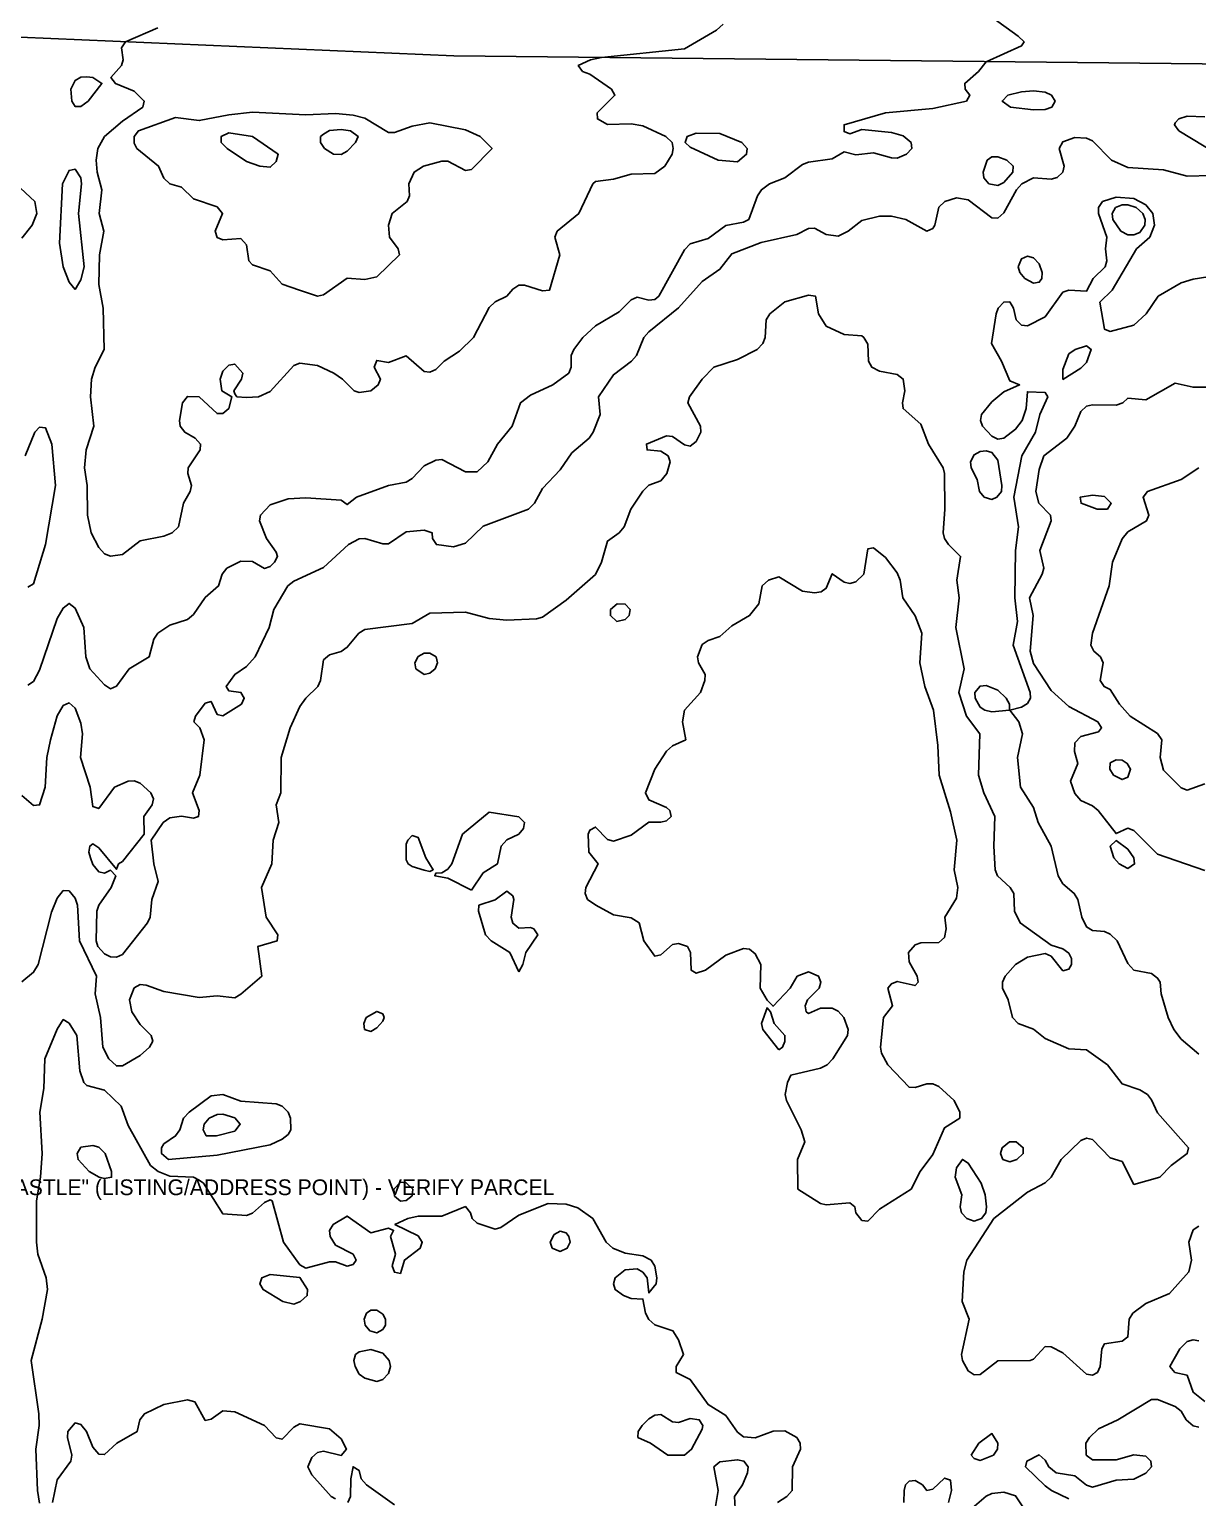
# Model space of a CAD drawing. Extents: x 425119 to 428731, y 1576976 to 1581037.
# Drawn here: x 427113 to 427706, y 1577751 to 1578496 of the extents above; entities that cross this region are included whole.
import ezdxf

# ---------------------------------------------------------------- set-up
doc = ezdxf.new("R2010")
doc.units = 21
doc.header["$MEASUREMENT"] = 0
for name, color, linetype in [('C-ROAD-CNTR', 7, 'Continuous'), ('C-TOPO-MAJR', 3, 'Continuous'), ('C-TOPO-MINR', 8, 'Continuous'), ('G-ANNO-TRGT', 6, 'Continuous')]:
    doc.layers.add(name, color=color, linetype=linetype)

msp = doc.modelspace()

# ---------------------------------------------------------------- linework, layer by layer
at = {"layer": 'C-ROAD-CNTR'}
msp.add_lwpolyline([(427811.28, 1579802.66), (427812.59, 1579667.93), (427801.5, 1579437.75), (427799.03, 1579092.4), (427797.14, 1578830.71), (427796.38, 1578724.06), (427801, 1578638.95), (427798.58, 1578555.33), (427794.26, 1578529.9), (427788.71, 1578514.3), (427777.68, 1578492.18), (427768.02, 1578484.97), (427751.95, 1578480.33), (427724.04, 1578478.32), (427328.66, 1578482.5), (427108.41, 1578491.89)], dxfattribs=at)
at = {"layer": 'C-TOPO-MAJR', "elevation": 75}
for points in [[(427178.5, 1578496.65), (427162, 1578489.5), (427160.07, 1578486.5), (427160.85, 1578480.5), (427160.13, 1578477.5), (427154.69, 1578471.5), (427156.98, 1578468.5), (427166.5, 1578464.57), (427171.57, 1578459.5), (427170.92, 1578456.5), (427160.5, 1578449.28), (427151.5, 1578441.53), (427148.12, 1578435.5), (427147.16, 1578429.5), (427147.73, 1578423.5), (427150.14, 1578414.5), (427148.69, 1578402.5), (427151.04, 1578393.5), (427148.94, 1578381.5), (427148.53, 1578366.5), (427150.68, 1578354.5), (427151.25, 1578333.5), (427146.62, 1578324.5), (427144.9, 1578318.5), (427144.34, 1578309.5), (427145.94, 1578294.5), (427142.1, 1578282.5), (427141.29, 1578273.5), (427142.7, 1578264.5), (427142.76, 1578249.5), (427144.6, 1578240.5), (427148.5, 1578232.97), (427151.5, 1578229.88), (427154.5, 1578228.68), (427160.5, 1578229.52), (427169.5, 1578236.35), (427181.5, 1578238.73), (427185.71, 1578240.5), (427188.9, 1578243.5), (427191.42, 1578255.5), (427194.88, 1578261.5), (427195.49, 1578264.5), (427193.72, 1578270.5), (427193.92, 1578273.5), (427199.98, 1578282.5), (427200.17, 1578285.5), (427197.44, 1578288.5), (427192.14, 1578291.5), (427189.88, 1578294.5), (427189.44, 1578297.5), (427190.91, 1578306.5), (427193.5, 1578309.64), (427199.5, 1578309.39), (427208.5, 1578300.94), (427211.5, 1578301), (427214.48, 1578303.5), (427215.93, 1578309.5), (427210.99, 1578312.5), (427210.13, 1578318.5), (427211.5, 1578322.4), (427214.5, 1578325.49), (427217.5, 1578326.04), (427221.58, 1578321.5), (427220.97, 1578318.5), (427217.1, 1578312.5), (427217.5, 1578311), (427218.6, 1578309.5), (427223.5, 1578309.1), (427229.5, 1578309.45), (427235.5, 1578312.2), (427247.5, 1578325.35), (427250.5, 1578326.61), (427259.5, 1578325.31), (427267.73, 1578321.5), (427272.21, 1578318.5), (427278.03, 1578312.5), (427280.5, 1578311.7), (427286.49, 1578312.5), (427290.24, 1578315.5), (427291.38, 1578318.5), (427288.22, 1578324.5), (427289.5, 1578327.9), (427295.5, 1578326.83), (427304.5, 1578330.26), (427313.5, 1578322.28), (427316.5, 1578322.04), (427319.5, 1578323.41), (427323.67, 1578327.5), (427331.5, 1578332.65), (427338.52, 1578339.5), (427346.5, 1578354.71), (427349.5, 1578357.71), (427355.4, 1578360.5), (427358.5, 1578364.1), (427361.5, 1578366.16), (427364.5, 1578366.17), (427373.5, 1578363.31), (427377.04, 1578363.5), (427382.31, 1578381.5), (427379.84, 1578390.5), (427380.93, 1578393.5), (427391.93, 1578402.5), (427399.01, 1578417.5), (427400.5, 1578418.79), (427409.5, 1578419.87), (427418.5, 1578422.49), (427430.5, 1578422.72), (427435.55, 1578426.5), (427439.3, 1578432.5), (427439.89, 1578435.5), (427439.27, 1578438.5), (427436.1, 1578441.5), (427424.5, 1578446.97), (427418.5, 1578448.05), (427406.5, 1578447.67), (427401.44, 1578450.5), (427401.32, 1578453.5), (427410.25, 1578462.5), (427408.63, 1578465.5), (427397.5, 1578473.16), (427393.9, 1578474.5), (427391.65, 1578477.5), (427397.94, 1578480.5), (427403.5, 1578481.57), (427445.5, 1578486), (427461.87, 1578495.5), (427465.12, 1578498.5)], [(427112.5, 1578212.86), (427115.5, 1578214.66), (427121.5, 1578234.54), (427126.52, 1578264.5), (427124.69, 1578285.5), (427121.5, 1578293.78), (427118.5, 1578293.99), (427116.13, 1578291.5), (427111.27, 1578279.5)], [(427706.5, 1578273.46), (427697.5, 1578267.59), (427680.37, 1578261.5), (427678.17, 1578258.5), (427681.12, 1578249.5), (427679.92, 1578246.5), (427670.5, 1578240.9), (427667.5, 1578237.37), (427662.64, 1578225.5), (427661.02, 1578213.5), (427652.49, 1578189.5), (427651.69, 1578183.5), (427653.21, 1578180.5), (427656.6, 1578177.5), (427657.92, 1578174.5), (427656.31, 1578165.5), (427658.34, 1578162.5), (427661.5, 1578160.92), (427666.27, 1578153.5), (427671.6, 1578147.5), (427685.5, 1578138.64), (427687.73, 1578135.5), (427686.82, 1578126.5), (427688.5, 1578120.11), (427697.5, 1578111.1), (427700.5, 1578109.86), (427709.5, 1578113.06)]]:
    msp.add_lwpolyline(points, dxfattribs=at)
for points in [[(427134.92, 1578459.5), (427136.5, 1578456.77), (427139.5, 1578456.69), (427143.18, 1578459.5), (427150.12, 1578468.5), (427145.5, 1578471.47), (427142.5, 1578471.87), (427139.5, 1578471.65), (427136.5, 1578470.03), (427134.38, 1578465.5), (427134.92, 1578459.5)], [(427462.7, 1578429.5), (427472.5, 1578428.7), (427477.04, 1578432.5), (427477.33, 1578435.5), (427474.65, 1578438.5), (427463.5, 1578443.07), (427451.5, 1578443.16), (427446.86, 1578441.5), (427445.91, 1578438.5), (427448.5, 1578436.17), (427462.7, 1578429.5)], [(427654.78, 1578252.5), (427660.1, 1578252.5), (427662.03, 1578255.5), (427658.5, 1578258.91), (427652.5, 1578259.52), (427646.23, 1578258.5), (427646.74, 1578255.5), (427654.78, 1578252.5)], [(427663.1, 1578117.5), (427667.5, 1578115.23), (427670.5, 1578116.52), (427671.78, 1578120.5), (427670.15, 1578123.5), (427667.5, 1578125.04), (427664.5, 1578125.27), (427661.5, 1578123.68), (427661.21, 1578120.5), (427663.1, 1578117.5)]]:
    msp.add_lwpolyline(points, close=True, dxfattribs=at)
at = {"layer": 'C-TOPO-MINR'}
for points, elevation in [([(427112.5, 1578163.13), (427115.5, 1578165.04), (427118.5, 1578170.84), (427127.5, 1578197.06), (427130.5, 1578202.24), (427133.5, 1578204.68), (427136.5, 1578202.18), (427141, 1578192.5), (427141.95, 1578177.5), (427143.92, 1578171.5), (427151.5, 1578163.39), (427154.5, 1578161.37), (427157.5, 1578162.63), (427163.96, 1578171.5), (427174.07, 1578177.5), (427176.38, 1578186.5), (427178.42, 1578189.5), (427184.5, 1578193.54), (427193.5, 1578196.47), (427196.5, 1578198.97), (427202.5, 1578207.62), (427209.24, 1578213.5), (427211.02, 1578219.5), (427213.53, 1578222.5), (427220.5, 1578226.1), (427226.5, 1578225.88), (427232.5, 1578222.4), (427235.5, 1578223.4), (427237.61, 1578225.5), (427239.17, 1578228.5), (427238.5, 1578230.58), (427233.63, 1578237.5), (427230.04, 1578246.5), (427230.47, 1578249.5), (427235.5, 1578254.6), (427244.5, 1578257.63), (427253.5, 1578258.27), (427271.5, 1578257.05), (427274.5, 1578254.83), (427279.23, 1578258.5), (427295.5, 1578264.39), (427304.5, 1578266.21), (427307.5, 1578268.08), (427313.5, 1578274.38), (427319.5, 1578277.38), (427322.5, 1578277.6), (427334.5, 1578271.47), (427340.5, 1578271.41), (427345.86, 1578276.5), (427350.8, 1578285.5), (427358.26, 1578294.5), (427362.34, 1578306.5), (427367.5, 1578310.26), (427378.81, 1578315.5), (427386.97, 1578321.5), (427388.09, 1578324.5), (427388.16, 1578330.5), (427389.43, 1578333.5), (427393.96, 1578339.5), (427400.5, 1578345.43), (427412.5, 1578352.53), (427418.5, 1578358.64), (427421.5, 1578360.08), (427427.5, 1578358.58), (427430.5, 1578358.79), (427432.5, 1578360.5), (427445.5, 1578383.97), (427448.5, 1578387.17), (427457.5, 1578389.83), (427466.5, 1578396.35), (427475.5, 1578398.11), (427478.18, 1578399.5), (427482.57, 1578411.5), (427484.57, 1578414.5), (427488.7, 1578417.5), (427496.5, 1578420.55), (427505.5, 1578427.4), (427508.5, 1578428.59), (427520.5, 1578430.18), (427526.5, 1578433.72), (427532.5, 1578432.24), (427541.5, 1578433.18), (427550.5, 1578430.71), (427553.5, 1578430.6), (427558.25, 1578432.5), (427560.89, 1578435.5), (427560.51, 1578438.5), (427556.5, 1578441.93), (427550.5, 1578443.57), (427535.5, 1578445.13), (427529.5, 1578442.85), (427526.5, 1578444.05), (427526.5, 1578447.5), (427547.5, 1578453.53), (427571.5, 1578455.76), (427588.56, 1578459.5), (427590.29, 1578462.5), (427587.87, 1578465.5), (427587.69, 1578468.5), (427594.62, 1578474.5), (427598.5, 1578479.47), (427616.5, 1578487.55), (427617.82, 1578489.5), (427614.82, 1578492.5), (427601.5, 1578502.13)], 74), ([(427715.5, 1578432.77), (427696.29, 1578444.5), (427694.03, 1578447.5), (427694.5, 1578448.43), (427696.26, 1578450.5), (427700.5, 1578451.83), (427709.5, 1578451.49)], 73), ([(427109.5, 1578107.19), (427115.5, 1578102.08), (427118.5, 1578102.4), (427121.25, 1578111.5), (427122.19, 1578126.5), (427123.96, 1578135.5), (427127.5, 1578147.57), (427130.5, 1578152.8), (427133.5, 1578154.14), (427136.5, 1578151.43), (427139.5, 1578143.85), (427140.32, 1578138.5), (427139.26, 1578126.5), (427144.21, 1578111.5), (427145.5, 1578101.54), (427148.5, 1578100.54), (427156.54, 1578111.5), (427163.5, 1578114.5), (427166.5, 1578114.59), (427169.5, 1578113.39), (427174.94, 1578108.5), (427176.34, 1578105.5), (427175.61, 1578102.5), (427171.34, 1578096.5), (427171.49, 1578087.5), (427160.5, 1578073.72), (427158.57, 1578072.5), (427157.5, 1578069.73), (427148.5, 1578080.66), (427145.5, 1578082.64), (427144.07, 1578081.5), (427143.53, 1578078.5), (427144.31, 1578075.5), (427145.5, 1578072.23), (427148.5, 1578068.47), (427151.5, 1578067.85), (427154.5, 1578069.25), (427157.13, 1578066.5), (427154.84, 1578060.5), (427148.58, 1578051.5), (427147.6, 1578048.5), (427147.15, 1578033.5), (427148.11, 1578030.5), (427151.5, 1578026.89), (427154.5, 1578025.37), (427157.5, 1578025.13), (427160.5, 1578026.52), (427173.25, 1578042.5), (427174.53, 1578045.5), (427175.5, 1578054.5), (427178.66, 1578063.5), (427176.48, 1578072.5), (427175.14, 1578084.5), (427181.26, 1578093.5), (427184.5, 1578095.86), (427190.5, 1578096.65), (427196.5, 1578095.66), (427199.05, 1578096.5), (427199.5, 1578099.5), (427196.12, 1578108.5), (427199.7, 1578117.5), (427201.93, 1578135.5), (427199.77, 1578141.5), (427196.77, 1578144.5), (427197.52, 1578147.5), (427202.5, 1578154.11), (427205.5, 1578154.91), (427208.5, 1578148.37), (427211.5, 1578147.62), (427220.89, 1578153.5), (427222.31, 1578156.5), (427220.63, 1578159.5), (427214.5, 1578160.29), (427213.11, 1578162.5), (427217.5, 1578168.66), (427223.5, 1578172.72), (427227.79, 1578177.5), (427234.92, 1578192.5), (427237.31, 1578201.5), (427244.42, 1578213.5), (427247.5, 1578215.95), (427262.5, 1578222.94), (427275.11, 1578234.5), (427280.5, 1578237.46), (427283.5, 1578237.63), (427292.5, 1578234.92), (427295.5, 1578234.86), (427304.5, 1578240.98), (427313.5, 1578241.85), (427317.52, 1578240.5), (427317.85, 1578237.5), (427319.72, 1578234.5), (427328.5, 1578233.37), (427334.5, 1578235.25), (427343.5, 1578243.86), (427366.48, 1578252.5), (427369.45, 1578255.5), (427373.5, 1578263), (427382.5, 1578272.46), (427388.5, 1578281.02), (427397.31, 1578288.5), (427399.31, 1578291.5), (427402.81, 1578300.5), (427401.96, 1578309.5), (427409.5, 1578320.63), (427418.68, 1578327.5), (427421.15, 1578330.5), (427424.98, 1578339.5), (427427.55, 1578342.5), (427442.5, 1578354.6), (427454.5, 1578367.9), (427463.5, 1578374.18), (427469.5, 1578382.02), (427484.5, 1578387.75), (427502.5, 1578391.86), (427508.5, 1578394.91), (427511.5, 1578395.04), (427517.5, 1578391.83), (427523.5, 1578390.96), (427528.54, 1578393.5), (427535.5, 1578398.94), (427544.5, 1578401.17), (427550.5, 1578401.17), (427557.79, 1578399.5), (427568.5, 1578393.55), (427571.5, 1578394.86), (427572.5, 1578396.5), (427574.5, 1578405.64), (427577.67, 1578408.5), (427583.5, 1578410.44), (427589.5, 1578409.39), (427601.5, 1578400.27), (427604.5, 1578400.18), (427607.5, 1578402.9), (427613.92, 1578414.5), (427616.64, 1578417.5), (427622.5, 1578420.5), (427631.5, 1578419.85), (427634.5, 1578420.81), (427637.46, 1578423.5), (427638.1, 1578426.5), (427635.59, 1578435.5), (427637.5, 1578438.91), (427643.5, 1578441.06), (427649.5, 1578440.65), (427652.5, 1578439.36), (427662.2, 1578429.5), (427670.5, 1578425.76), (427688.5, 1578424.67), (427700.5, 1578421.43), (427712.5, 1578421.76)], 73), ([(427106.51, 1578417.5), (427116.06, 1578408.5), (427117.12, 1578402.5), (427114.72, 1578396.5), (427109.5, 1578390.02)], 74), ([(427718.5, 1578371.55), (427703.5, 1578369.11), (427697.5, 1578367.23), (427685.75, 1578360.5), (427679.71, 1578351.5), (427673.5, 1578345.82), (427661.5, 1578342.69), (427658.5, 1578343.83), (427656.25, 1578357.5), (427662.43, 1578363.5), (427674.88, 1578384.5), (427681.61, 1578390.5), (427683.94, 1578396.5), (427683.09, 1578402.5), (427679.5, 1578406.89), (427673.5, 1578410.06), (427664.5, 1578410.78), (427657.64, 1578408.5), (427655.46, 1578405.5), (427655.51, 1578402.5), (427659.74, 1578390.5), (427659.16, 1578384.5), (427659.81, 1578378.5), (427658.98, 1578375.5), (427652.81, 1578369.5), (427649.5, 1578363.12), (427640.5, 1578363.61), (427637.5, 1578362.52), (427628.5, 1578350.11), (427619.5, 1578345.5), (427616.5, 1578345.9), (427613.83, 1578348.5), (427612.46, 1578354.5), (427610.5, 1578357.69), (427607.45, 1578357.5), (427604.73, 1578354.5), (427603.62, 1578351.5), (427601.25, 1578336.5), (427606.38, 1578327.5), (427610.5, 1578317.52), (427615.49, 1578315.5), (427607.5, 1578312.04), (427601.5, 1578306.96), (427596.22, 1578300.5), (427595.63, 1578297.5), (427596.67, 1578294.5), (427601.5, 1578289.52), (427604.5, 1578288), (427607.5, 1578288.47), (427613.5, 1578293.03), (427616.86, 1578297.5), (427618.84, 1578303.5), (427619.5, 1578312.05), (427628.5, 1578311.6), (427629.83, 1578309.5), (427625.82, 1578300.5), (427623.57, 1578291.5), (427616.65, 1578279.5), (427612.62, 1578258.5), (427614.94, 1578243.5), (427613.41, 1578231.5), (427613.15, 1578207.5), (427614.4, 1578195.5), (427612.18, 1578183.5), (427620.82, 1578159.5), (427621.04, 1578156.5), (427619.5, 1578153.89), (427616.5, 1578152.06), (427610.65, 1578150.5), (427615.1, 1578144.5), (427617, 1578138.5), (427614.42, 1578126.5), (427615.91, 1578111.5), (427622.5, 1578101.05), (427624.97, 1578093.5), (427631.48, 1578081.5), (427635.09, 1578066.5), (427637.5, 1578062.44), (427643.2, 1578057.5), (427644.99, 1578054.5), (427647.07, 1578045.5), (427649.5, 1578040.51), (427652.5, 1578038.65), (427658.5, 1578038.27), (427661.5, 1578036.9), (427665.04, 1578033.5), (427670.5, 1578021.91), (427673.5, 1578018.57), (427682.5, 1578016.85), (427685.5, 1578014.56), (427686.8, 1578012.5), (427687.31, 1578006.5), (427690.9, 1577994.5), (427693.67, 1577988.5), (427697.5, 1577983.49), (427706.5, 1577975.97)], 73), ([(427109.5, 1578012.71), (427115.5, 1578017.48), (427117.78, 1578021.5), (427124.5, 1578048.04), (427127.5, 1578055.02), (427130.5, 1578059.03), (427133.5, 1578058.74), (427136.5, 1578055.07), (427137.73, 1578051.5), (427138.82, 1578033.5), (427147.42, 1578015.5), (427146.73, 1578006.5), (427149.37, 1577994.5), (427150.59, 1577979.5), (427153.61, 1577973.5), (427157.5, 1577969.95), (427160.5, 1577970.01), (427169.5, 1577975.24), (427174.2, 1577979.5), (427175.94, 1577982.5), (427175.05, 1577985.5), (427169.5, 1577991.05), (427165.26, 1577997.5), (427164.14, 1578003.5), (427166.5, 1578009.58), (427169.5, 1578011.26), (427172.5, 1578011.02), (427181.5, 1578007.82), (427199.5, 1578004.71), (427208.5, 1578005.61), (427217.5, 1578004.5), (427220.5, 1578006.36), (427231.15, 1578015.5), (427229.12, 1578030.5), (427239.01, 1578033.5), (427239.41, 1578036.5), (427233.47, 1578045.5), (427231.11, 1578060.5), (427236.36, 1578072.5), (427237, 1578084.5), (427239.79, 1578093.5), (427238.42, 1578102.5), (427240.87, 1578108.5), (427241.04, 1578126.5), (427245.57, 1578141.5), (427250.5, 1578152.33), (427253.5, 1578156.65), (427259.68, 1578162.5), (427260.95, 1578165.5), (427262.5, 1578175.97), (427265.5, 1578178.53), (427271.5, 1578180.3), (427274.5, 1578182.43), (427280.33, 1578189.5), (427283.5, 1578191.37), (427307.5, 1578194.49), (427316.5, 1578199.76), (427334.5, 1578200.19), (427346.5, 1578197.05), (427355.5, 1578196.09), (427370.5, 1578196.88), (427373.5, 1578197.68), (427385.5, 1578206.25), (427400.5, 1578219.39), (427403.4, 1578225.5), (427406.5, 1578236.24), (427412.5, 1578240.54), (427414.92, 1578243.5), (427418.43, 1578252.5), (427424.5, 1578261.67), (427427.5, 1578264.7), (427433.5, 1578266.78), (427436.68, 1578270.5), (427438.24, 1578276.5), (427437.21, 1578279.5), (427433.5, 1578281.93), (427426.58, 1578282.5), (427426.3, 1578285.5), (427436.5, 1578289.65), (427439.5, 1578289.29), (427445.5, 1578285.03), (427448.5, 1578284.47), (427451.5, 1578286.87), (427453.89, 1578291.5), (427453.77, 1578294.5), (427447.27, 1578306.5), (427448.1, 1578309.5), (427454.59, 1578318.5), (427460.5, 1578324.55), (427472.5, 1578328.39), (427482.48, 1578333.5), (427485.32, 1578336.5), (427486.43, 1578339.5), (427487.02, 1578348.5), (427488.83, 1578351.5), (427496.5, 1578357.61), (427508.5, 1578360.98), (427512.04, 1578360.5), (427513.48, 1578351.5), (427517.5, 1578345.35), (427526.5, 1578341.12), (427535.5, 1578340.42), (427536.6, 1578339.5), (427538.5, 1578336.2), (427538.95, 1578327.5), (427540.53, 1578324.5), (427544.5, 1578322.46), (427553.5, 1578320.83), (427556.49, 1578318.5), (427557.37, 1578312.5), (427556.13, 1578306.5), (427556.44, 1578303.5), (427565.5, 1578295.56), (427569.24, 1578285.5), (427576.74, 1578273.5), (427577.51, 1578270.5), (427577.56, 1578252.5), (427576.71, 1578240.5), (427577.36, 1578237.5), (427579.48, 1578234.5), (427585.62, 1578228.5), (427583.64, 1578216.5), (427584.81, 1578207.5), (427583.12, 1578192.5), (427587.44, 1578171.5), (427584.7, 1578159.5), (427588.67, 1578147.5), (427595.34, 1578138.5), (427594.76, 1578117.5), (427597.4, 1578108.5), (427602.93, 1578096.5), (427602.39, 1578081.5), (427603.16, 1578069.5), (427604.27, 1578066.5), (427610.72, 1578060.5), (427612.58, 1578057.5), (427612.99, 1578048.5), (427615.8, 1578042.5), (427631.5, 1578031.33), (427637.5, 1578029.32), (427640.5, 1578027.15), (427641.83, 1578024.5), (427641.93, 1578021.5), (427640.5, 1578019.01), (427637.5, 1578018.24), (427631.5, 1578025.73), (427628.5, 1578026.95), (427619.5, 1578025.22), (427613.37, 1578021.5), (427608.29, 1578015.5), (427606.93, 1578012.5), (427606.92, 1578009.5), (427609.8, 1578003.5), (427611.87, 1577994.5), (427614.8, 1577991.5), (427622.5, 1577988.64), (427628.5, 1577983.89), (427640.5, 1577978.68), (427649.5, 1577978.1), (427660.18, 1577970.5), (427667.5, 1577960.87), (427676.5, 1577957.88), (427680.32, 1577955.5), (427682.5, 1577952.81), (427685.5, 1577946.17), (427701.14, 1577928.5), (427700.53, 1577925.5), (427692.37, 1577919.5), (427686.7, 1577913.5), (427673.5, 1577909.88), (427667.5, 1577921.52), (427661.5, 1577923.42), (427652.5, 1577932.62), (427649.5, 1577933.4), (427646.5, 1577932.22), (427636.62, 1577922.5), (427631.5, 1577913.53), (427628.5, 1577910.59), (427619.5, 1577905.96), (427602.43, 1577892.5), (427588.8, 1577871.5), (427587.19, 1577865.5), (427586.4, 1577850.5), (427589.98, 1577841.5), (427586.02, 1577823.5), (427586.52, 1577820.5), (427589.5, 1577815.28), (427592.5, 1577813.21), (427595.5, 1577813.37), (427604.5, 1577820.36), (427620.83, 1577820.5), (427622.5, 1577821.21), (427628.5, 1577827.55), (427631.5, 1577827.43), (427637.5, 1577824.34), (427649.5, 1577813.56), (427652.5, 1577813), (427654.99, 1577814.5), (427656.46, 1577817.5), (427657.27, 1577826.5), (427658.5, 1577828.93), (427667.5, 1577830.39), (427670.44, 1577832.5), (427671.01, 1577841.5), (427672.92, 1577844.5), (427679.5, 1577849.51), (427691.5, 1577854.46), (427701.39, 1577865.5), (427702.65, 1577871.5), (427701.42, 1577880.5), (427703.5, 1577886.82), (427706.5, 1577888.62)], 72), ([(427712.5, 1578314.33), (427703.5, 1578314.28), (427694.5, 1578316.38), (427679.5, 1578307.97), (427670.5, 1578308.85), (427667.85, 1578306.5), (427664.5, 1578305.19), (427652.5, 1578305.48), (427649.5, 1578304.8), (427646.5, 1578301.99), (427643.51, 1578294.5), (427639.45, 1578288.5), (427627.84, 1578279.5), (427625.5, 1578272.61), (427623.75, 1578261.5), (427625.35, 1578255.5), (427631.15, 1578249.5), (427631.61, 1578246.5), (427625.83, 1578231.5), (427627.79, 1578222.5), (427626.95, 1578219.5), (427620.48, 1578207.5), (427622.48, 1578198.5), (427620.94, 1578180.5), (427622.5, 1578174.13), (427631.5, 1578160.52), (427640.5, 1578152.42), (427655.17, 1578144.5), (427657.08, 1578141.5), (427655.5, 1578139.43), (427646.5, 1578137.11), (427643.5, 1578133.9), (427643.44, 1578129.5), (427644.99, 1578123.5), (427641.39, 1578114.5), (427643.5, 1578108.12), (427646.5, 1578104.72), (427652.5, 1578101.99), (427655.35, 1578099.5), (427664.5, 1578087.83), (427670.5, 1578090.64), (427673.5, 1578089.41), (427685.5, 1578077.46), (427709.5, 1578069.16)], 74), ([(427118.5, 1577748.14), (427117.43, 1577754.5), (427116.61, 1577775.5), (427118.21, 1577787.5), (427118.1, 1577793.5), (427114.26, 1577820.5), (427119.76, 1577841.5), (427122.45, 1577856.5), (427121.86, 1577862.5), (427117.6, 1577874.5), (427116.94, 1577880.5), (427116.99, 1577901.5), (427119.02, 1577913.5), (427119.81, 1577925.5), (427118.58, 1577946.5), (427120.58, 1577958.5), (427121.19, 1577973.5), (427127.5, 1577988.62), (427130.5, 1577993.52), (427133.5, 1577991.68), (427137.33, 1577985.5), (427138.88, 1577967.5), (427140.87, 1577961.5), (427142.5, 1577960.07), (427151.5, 1577957.6), (427159.8, 1577949.5), (427163.5, 1577939.8), (427174.71, 1577919.5), (427178.65, 1577916.5), (427184.5, 1577913.97), (427196.5, 1577913.61), (427199.5, 1577911.98), (427201.63, 1577910.5), (427211.5, 1577894.9), (427223.5, 1577894.11), (427226.5, 1577895.27), (427232.5, 1577900.7), (427235.5, 1577902.04), (427236.4, 1577901.5), (427242.15, 1577880.5), (427250.5, 1577868.98), (427253.5, 1577867.42), (427265.5, 1577870.59), (427268.5, 1577870.62), (427274.5, 1577868.38), (427277.5, 1577869.17), (427278.98, 1577871.5), (427277.5, 1577874.49), (427268.5, 1577879.08), (427265.91, 1577883.5), (427265.49, 1577886.5), (427267.41, 1577889.5), (427274.5, 1577893.77), (427286.5, 1577885.36), (427295.5, 1577887.73), (427298.02, 1577886.5), (427296.48, 1577883.5), (427299.01, 1577874.5), (427297.31, 1577868.5), (427298.5, 1577865.34), (427301.5, 1577864.74), (427303.58, 1577871.5), (427311.6, 1577877.5), (427312.56, 1577880.5), (427310.5, 1577883.85), (427298.7, 1577889.5), (427305.29, 1577892.5), (427310.5, 1577893.7), (427322.5, 1577893.78), (427334.5, 1577898.65), (427337.04, 1577895.5), (427337.97, 1577892.5), (427340.5, 1577890.15), (427349.5, 1577887.14), (427352.5, 1577888.05), (427361.5, 1577894.3), (427376.5, 1577900.13), (427385.5, 1577899.8), (427391.5, 1577897.93), (427399.05, 1577892.5), (427405.83, 1577880.5), (427409.29, 1577877.5), (427415.5, 1577875.02), (427424.5, 1577873.71), (427428.63, 1577871.5), (427430.5, 1577868.35), (427431.61, 1577862.5), (427431.29, 1577859.5), (427427.5, 1577854.82), (427426.57, 1577862.5), (427424.5, 1577865.33), (427421.5, 1577867), (427415.5, 1577866.46), (427410.48, 1577862.5), (427409.62, 1577859.5), (427410.39, 1577856.5), (427414.6, 1577853.5), (427418.5, 1577851.96), (427424.5, 1577851.65), (427425.79, 1577844.5), (427427.5, 1577841.34), (427430.5, 1577838.55), (427439.67, 1577835.5), (427442.5, 1577831.04), (427445.1, 1577823.5), (427441.28, 1577817.5), (427441.34, 1577814.5), (427448.5, 1577810.92), (427457.5, 1577798.15), (427466.5, 1577792.67), (427472.5, 1577784.18), (427475.5, 1577781.74), (427481.5, 1577781.29), (427490.5, 1577784.69), (427496.5, 1577784.77), (427502.5, 1577781.39), (427504.31, 1577778.5), (427504.48, 1577775.5), (427500.43, 1577766.5), (427500.24, 1577754.5), (427497.56, 1577751.5), (427492.76, 1577748.5)], 71), ([(427709.5, 1577799.65), (427703.5, 1577804.4), (427700.5, 1577813), (427694.27, 1577814.5), (427691.79, 1577817.5), (427696.8, 1577826.5), (427700.5, 1577830.24), (427703.5, 1577830.96), (427706.5, 1577830.46)], 71), ([(427268.5, 1577750.29), (427266.39, 1577751.5), (427256.5, 1577762.48), (427254.47, 1577766.5), (427256.5, 1577771.32), (427259.5, 1577773.83), (427262.5, 1577774.49), (427271.5, 1577772.33), (427274.13, 1577775.5), (427271.5, 1577780.74), (427265.5, 1577785.86), (427250.5, 1577788.4), (427247.5, 1577786.77), (427241.5, 1577780.56), (427238.5, 1577781.35), (427232.65, 1577787.5), (427217.5, 1577794.5), (427211.5, 1577795.04), (427205.5, 1577790.75), (427202.5, 1577790.12), (427197.23, 1577799.5), (427193.5, 1577800.49), (427181.5, 1577798.27), (427171.63, 1577793.5), (427169.28, 1577790.5), (427167.96, 1577784.5), (427157.68, 1577778.5), (427151.5, 1577772.76), (427148.5, 1577773.05), (427145.5, 1577776.6), (427142.27, 1577784.5), (427139.5, 1577788.06), (427136.5, 1577788.85), (427132.89, 1577784.5), (427132.6, 1577781.5), (427134.89, 1577772.5), (427134.27, 1577769.5), (427127.5, 1577760.02), (427125.02, 1577748.5)], 71), ([(427640.5, 1577750.28), (427631.72, 1577754.5), (427628.5, 1577757), (427618.52, 1577766.5), (427619.2, 1577769.5), (427625.5, 1577772.65), (427628.5, 1577770.01), (427630.37, 1577766.5), (427634.02, 1577763.5), (427643.5, 1577762.01), (427649.5, 1577757.2), (427652.5, 1577756.27), (427664.5, 1577759.81), (427673.5, 1577760.3), (427679.5, 1577763.34), (427682.36, 1577766.5), (427682.15, 1577769.5), (427679.5, 1577771.91), (427673.5, 1577772.7), (427664.5, 1577770.07), (427652.5, 1577770.11), (427649.32, 1577772.5), (427649.19, 1577778.5), (427650.96, 1577781.5), (427655.5, 1577785.85), (427665.38, 1577790.5), (427682.5, 1577800.7), (427685.5, 1577800.82), (427694.5, 1577797.12), (427697.5, 1577794.77), (427699.97, 1577790.5), (427703.5, 1577787.35), (427706.5, 1577786.76)], 71), ([(427471.35, 1577745.5), (427470.92, 1577751.5), (427474.95, 1577757.5), (427477.51, 1577763.5), (427477.95, 1577766.5), (427475.67, 1577769.5), (427472.5, 1577770.13), (427463.5, 1577769.08), (427460.46, 1577766.5), (427462.71, 1577754.5), (427461.15, 1577745.5)], 71), ([(427298.5, 1577747.26), (427284.28, 1577757.5), (427281.59, 1577760.5), (427280.5, 1577764.72), (427277.5, 1577766.63), (427276.33, 1577760.5), (427276.22, 1577751.5), (427274.8, 1577748.5)], 71), ([(427579.5, 1577748.5), (427580.95, 1577754.5), (427580.5, 1577759.79), (427577.5, 1577760.84), (427571.5, 1577755.18), (427568.5, 1577754.61), (427566.25, 1577757.5), (427562.5, 1577759.72), (427559.5, 1577759.27), (427557.74, 1577757.5), (427556.99, 1577754.5), (427556.88, 1577748.5)], 72), ([(427622.5, 1577738.22), (427613.5, 1577751.9), (427607.5, 1577753.76), (427601.5, 1577752.98), (427598.5, 1577751.61), (427587.88, 1577742.5)], 72)]:
    msp.add_lwpolyline(points, dxfattribs=dict(at, elevation=elevation))
for points, elevation in [([(427610.94, 1578456.5), (427622.5, 1578455.01), (427628.5, 1578455.29), (427631.82, 1578456.5), (427633.51, 1578459.5), (427631.65, 1578462.5), (427628.5, 1578464.08), (427622.5, 1578464.79), (427616.5, 1578464.16), (427609.5, 1578462.5), (427606.64, 1578459.5), (427610.94, 1578456.5)], 74), ([(427250.29, 1578363.5), (427259.5, 1578360.61), (427262.5, 1578361.24), (427274.5, 1578369.72), (427283.5, 1578369), (427289.5, 1578370.38), (427301.03, 1578381.5), (427300.38, 1578384.5), (427295.92, 1578390.5), (427295.41, 1578396.5), (427297.3, 1578402.5), (427304.87, 1578408.5), (427306.15, 1578411.5), (427305.75, 1578417.5), (427308.49, 1578423.5), (427313.14, 1578426.5), (427322.5, 1578429.04), (427325.5, 1578429.09), (427334.5, 1578424.27), (427337.5, 1578424.73), (427348.03, 1578435.5), (427341.91, 1578441.5), (427334.5, 1578444.88), (427316.5, 1578448.43), (427307.5, 1578446.86), (427298.5, 1578443.52), (427295.5, 1578443.55), (427283.5, 1578450.79), (427277.5, 1578452.38), (427268.5, 1578453.24), (427253.5, 1578452.62), (427226.5, 1578453.85), (427214.5, 1578452.57), (427199.5, 1578449.59), (427187.5, 1578451.16), (427168.59, 1578444.5), (427166.54, 1578441.5), (427166.5, 1578438.08), (427167.88, 1578435.5), (427178.82, 1578426.5), (427181.5, 1578420.43), (427184.5, 1578417.52), (427190.5, 1578415.82), (427196.5, 1578409.86), (427208.5, 1578405.85), (427211.3, 1578402.5), (427207.53, 1578393.5), (427208.5, 1578390.23), (427211.5, 1578389.19), (427220.5, 1578389.71), (427223.5, 1578386.55), (427224.57, 1578378.5), (427226.5, 1578376.48), (427235.5, 1578373.34), (427241.5, 1578366.56), (427250.29, 1578363.5)], 76), ([(427230.13, 1578426.5), (427235.5, 1578425.98), (427238.5, 1578428.82), (427239.52, 1578432.5), (427226.5, 1578441.57), (427214.5, 1578443.44), (427210.58, 1578441.5), (427210.66, 1578438.5), (427213.62, 1578435.5), (427223.5, 1578428.82), (427230.13, 1578426.5)], 77), ([(427267.63, 1578432.5), (427271.5, 1578432.43), (427274.5, 1578434.04), (427278.79, 1578438.5), (427280.1, 1578441.5), (427276.25, 1578444.5), (427271.5, 1578445.07), (427265.5, 1578444.57), (427262.5, 1578442.77), (427261, 1578441.5), (427260.95, 1578438.5), (427262.96, 1578435.5), (427267.63, 1578432.5)], 77), ([(427599.85, 1578417.5), (427604.5, 1578416.64), (427607.5, 1578418.25), (427612.02, 1578423.5), (427612.34, 1578426.5), (427609.11, 1578429.5), (427604.5, 1578431.16), (427601.5, 1578431.18), (427599.01, 1578429.5), (427597.03, 1578423.5), (427597.42, 1578420.5), (427599.85, 1578417.5)], 74), ([(427136.5, 1578363.87), (427133.5, 1578367.62), (427130.5, 1578375.5), (427128.62, 1578387.5), (427130.07, 1578417.5), (427133.5, 1578424.33), (427136.5, 1578425.03), (427139.34, 1578420.5), (427139.74, 1578417.5), (427138.26, 1578402.5), (427141.04, 1578375.5), (427139.5, 1578368.83), (427136.5, 1578363.87)], 74), ([(427666.94, 1578393.5), (427670.5, 1578391.57), (427673.5, 1578391.59), (427676.5, 1578392.88), (427679.05, 1578396.5), (427679.25, 1578399.5), (427678.04, 1578402.5), (427674.56, 1578405.5), (427670.5, 1578406.9), (427667.5, 1578406.87), (427664.18, 1578405.5), (427662.41, 1578402.5), (427662.73, 1578399.5), (427666.94, 1578393.5)], 74), ([(427618.24, 1578369.5), (427622.5, 1578367.12), (427625.5, 1578367.59), (427626.72, 1578369.5), (427627.05, 1578372.5), (427625.5, 1578376.88), (427622.5, 1578379.91), (427619.5, 1578380.78), (427616.5, 1578379.55), (427614.87, 1578375.5), (427615.68, 1578372.5), (427618.24, 1578369.5)], 73), ([(427637.5, 1578318.31), (427637.5, 1578323.37), (427640.5, 1578331.23), (427643.74, 1578333.5), (427649.5, 1578335.33), (427651.88, 1578333.5), (427649.5, 1578326.96), (427646.5, 1578323.99), (427637.5, 1578318.31)], 73), ([(427597.61, 1578258.5), (427601.5, 1578257.44), (427604.04, 1578258.5), (427606.34, 1578261.5), (427606.59, 1578264.5), (427604.5, 1578277.25), (427601.5, 1578281.29), (427598.5, 1578282.1), (427595.5, 1578281.8), (427592.5, 1578280.09), (427590.65, 1578276.5), (427590.92, 1578273.5), (427594, 1578267.5), (427595.24, 1578261.5), (427597.61, 1578258.5)], 73), ([(427535.5, 1577891.63), (427532.5, 1577895.38), (427531.96, 1577898.5), (427529.5, 1577900.49), (427517.5, 1577899.47), (427514.5, 1577900.15), (427503.09, 1577907.5), (427502.82, 1577922.5), (427506.59, 1577931.5), (427504.67, 1577937.5), (427497.27, 1577952.5), (427496.69, 1577955.5), (427497.88, 1577961.5), (427499.5, 1577965.25), (427514.5, 1577968.77), (427518, 1577970.5), (427520.83, 1577973.5), (427528.17, 1577985.5), (427528.56, 1577988.5), (427526.39, 1577994.5), (427523.5, 1577997.7), (427520.5, 1577999.32), (427514.5, 1577999.33), (427508.5, 1577996.63), (427507.31, 1577997.5), (427506.79, 1578000.5), (427508.01, 1578003.5), (427513.85, 1578009.5), (427514.75, 1578012.5), (427513.54, 1578015.5), (427508.5, 1578017.67), (427502.74, 1578015.5), (427499.18, 1578009.5), (427490.5, 1578000.26), (427487.5, 1578003.35), (427483.97, 1578009.5), (427484.29, 1578021.5), (427481.5, 1578026.94), (427478.5, 1578029.16), (427475.5, 1578029.49), (427466.5, 1578026.16), (427456.29, 1578018.5), (427451.5, 1578017.03), (427448.99, 1578018.5), (427448.59, 1578027.5), (427447.06, 1578030.5), (427442.5, 1578032.04), (427439.5, 1578031.56), (427433.5, 1578026.39), (427430.5, 1578025.69), (427425.01, 1578033.5), (427422.57, 1578042.5), (427418.5, 1578045.2), (427409.5, 1578046.68), (427400.61, 1578051.5), (427396.39, 1578054.5), (427395.14, 1578057.5), (427395.49, 1578060.5), (427401.78, 1578072.5), (427397.1, 1578078.5), (427396.75, 1578087.5), (427397.5, 1578089.65), (427400.5, 1578091.16), (427406.5, 1578084.9), (427409.5, 1578083.96), (427418.5, 1578087.12), (427427.5, 1578093.67), (427433.5, 1578093.61), (427436.5, 1578094.4), (427438.76, 1578096.5), (427438.13, 1578099.5), (427436.5, 1578101.12), (427427.5, 1578104.93), (427425.78, 1578108.5), (427430.54, 1578120.5), (427436.5, 1578129.62), (427439.5, 1578132.45), (427446.23, 1578135.5), (427444.63, 1578144.5), (427445.6, 1578150.5), (427453.68, 1578159.5), (427455.94, 1578165.5), (427456.13, 1578168.5), (427452.74, 1578174.5), (427452.25, 1578177.5), (427454.5, 1578183.77), (427457.5, 1578185.81), (427463.5, 1578187.79), (427469.5, 1578193.33), (427478.58, 1578198.5), (427483.35, 1578204.5), (427485.04, 1578213.5), (427488.17, 1578216.5), (427493.5, 1578218.07), (427505.5, 1578210.82), (427511.5, 1578210), (427514.89, 1578210.5), (427517.5, 1578212.3), (427520.5, 1578219.72), (427526.5, 1578215.45), (427529.5, 1578214.8), (427532.5, 1578215.6), (427536.49, 1578219.5), (427538.5, 1578232.32), (427541.5, 1578232.79), (427547.5, 1578228.02), (427553.5, 1578220.21), (427554.96, 1578216.5), (427556.36, 1578207.5), (427562.5, 1578198.38), (427566.02, 1578189.5), (427564.98, 1578174.5), (427567.43, 1578162.5), (427571.91, 1578150.5), (427574.05, 1578132.5), (427574.69, 1578117.5), (427580.5, 1578098.97), (427583.63, 1578084.5), (427582.38, 1578069.5), (427584.27, 1578060.5), (427583.5, 1578055.02), (427577.64, 1578045.5), (427578.35, 1578039.5), (427577.5, 1578035.22), (427574.5, 1578032.61), (427565.5, 1578032.41), (427562.5, 1578031.47), (427559.18, 1578027.5), (427559.5, 1578022.73), (427563.5, 1578015.5), (427564.02, 1578012.5), (427562.5, 1578010.75), (427553.5, 1578012.83), (427550.5, 1578011.65), (427548.72, 1578009.5), (427551.1, 1578000.5), (427546.46, 1577994.5), (427544.97, 1577979.5), (427545.53, 1577976.5), (427548.76, 1577970.5), (427559.5, 1577959.18), (427562.5, 1577959.02), (427568.5, 1577960.9), (427571.5, 1577960.91), (427574.5, 1577959.56), (427582.29, 1577952.5), (427585.22, 1577946.5), (427585.29, 1577943.5), (427577.5, 1577938.58), (427571.5, 1577925.03), (427565.07, 1577916.5), (427560.53, 1577907.5), (427544.5, 1577897.32), (427538.5, 1577891.29), (427535.5, 1577891.63)], 71), ([(427411.28, 1578195.5), (427415.5, 1578196.42), (427417.45, 1578198.5), (427418.07, 1578201.5), (427415.5, 1578204.28), (427411.38, 1578204.5), (427408.05, 1578201.5), (427408, 1578198.5), (427411.28, 1578195.5)], 72), ([(427309.33, 1578171.5), (427313.5, 1578168.57), (427316.5, 1578169.18), (427319.08, 1578171.5), (427320.29, 1578174.5), (427319.59, 1578177.5), (427316.5, 1578179.43), (427313.5, 1578179.32), (427310.5, 1578177.64), (427308.74, 1578174.5), (427309.33, 1578171.5)], 72), ([(427597.81, 1578150.5), (427601.5, 1578149.64), (427610.43, 1578150.5), (427610.37, 1578153.5), (427608.7, 1578156.5), (427604.5, 1578160.55), (427598.5, 1578162.97), (427595.5, 1578162.69), (427592.89, 1578159.5), (427593.07, 1578156.5), (427595.5, 1578152.06), (427597.81, 1578150.5)], 73), ([(427337.5, 1578059.12), (427325.5, 1578065.17), (427318.88, 1578066.5), (427319.5, 1578067.85), (427322.5, 1578067.89), (427325.5, 1578069.81), (427327.65, 1578072.5), (427333.02, 1578087.5), (427346.5, 1578098.76), (427361.5, 1578096.4), (427364.5, 1578093.57), (427363.96, 1578090.5), (427361.5, 1578087.57), (427355.5, 1578084.77), (427352.58, 1578081.5), (427350.72, 1578072.5), (427343.5, 1578067.98), (427337.5, 1578059.12)], 71), ([(427313.5, 1578069.34), (427307.5, 1578071.12), (427305.39, 1578072.5), (427304.5, 1578074.56), (427304.5, 1578082.44), (427305.18, 1578084.5), (427307.5, 1578086.81), (427310.5, 1578085.93), (427314.35, 1578075.5), (427318.19, 1578069.5), (427316.5, 1578068.62), (427313.5, 1578069.34)], 71), ([(427666.1, 1578072.5), (427670.5, 1578070.2), (427673.81, 1578072.5), (427673.4, 1578075.5), (427670.5, 1578079.91), (427664.5, 1578084.29), (427661.52, 1578081.5), (427663.33, 1578075.5), (427666.1, 1578072.5)], 74), ([(427361.5, 1578017.79), (427357.06, 1578027.5), (427347.58, 1578033.5), (427344.69, 1578036.5), (427341.07, 1578048.5), (427341.35, 1578051.5), (427349.5, 1578054.25), (427355.5, 1578058.65), (427358.5, 1578056.24), (427359.01, 1578054.5), (427357.71, 1578045.5), (427358.5, 1578042.39), (427361.5, 1578039.95), (427367.5, 1578040.28), (427369.15, 1578039.5), (427371.19, 1578036.5), (427365.11, 1578027.5), (427363.62, 1578021.5), (427361.5, 1578017.79)], 71), ([(427493.5, 1577978.13), (427485.38, 1577988.5), (427484.62, 1577991.5), (427487.5, 1577999.5), (427489.12, 1577997.5), (427491.11, 1577991.5), (427496.51, 1577985.5), (427496.5, 1577982.3), (427495.31, 1577979.5), (427493.5, 1577978.13)], 71), ([(427283.25, 1577988.5), (427286.5, 1577987.46), (427289.5, 1577989.28), (427292.5, 1577992.75), (427293.18, 1577994.5), (427292.5, 1577996.37), (427289.5, 1577997.64), (427284.12, 1577994.5), (427282.96, 1577991.5), (427283.25, 1577988.5)], 72), ([(427183.88, 1577922.5), (427208.5, 1577924.78), (427235.5, 1577930.01), (427241.5, 1577932.78), (427244.5, 1577935.26), (427245.9, 1577937.5), (427245.79, 1577943.5), (427244.5, 1577946.5), (427241.58, 1577949.5), (427238.5, 1577950.7), (427220.5, 1577952.05), (427211.5, 1577955.55), (427205.5, 1577954.86), (427194.29, 1577946.5), (427191.55, 1577943.5), (427189.61, 1577937.5), (427187.51, 1577934.5), (427181.5, 1577930.44), (427180.34, 1577928.5), (427180.36, 1577925.5), (427183.88, 1577922.5)], 72), ([(427203.01, 1577934.5), (427208.16, 1577934.5), (427217.5, 1577936.92), (427220.29, 1577940.5), (427217.5, 1577943.63), (427211.5, 1577945.5), (427208.5, 1577945.3), (427204.51, 1577943.5), (427202.02, 1577940.5), (427201.47, 1577937.5), (427203.01, 1577934.5)], 73), ([(427148.77, 1577913.5), (427151.5, 1577912.81), (427154.99, 1577913.5), (427154.96, 1577916.5), (427151.71, 1577925.5), (427148.5, 1577928.72), (427145.5, 1577929.68), (427139.5, 1577928.75), (427137.59, 1577925.5), (427138.03, 1577922.5), (427143.65, 1577916.5), (427148.77, 1577913.5)], 71), ([(427607.06, 1577922.5), (427610.5, 1577921.33), (427614.1, 1577922.5), (427617.36, 1577925.5), (427617.34, 1577928.5), (427613.79, 1577931.5), (427610.4, 1577931.5), (427606.74, 1577928.5), (427605.85, 1577925.5), (427607.06, 1577922.5)], 72), ([(427588.71, 1577892.5), (427592.5, 1577891.26), (427596.22, 1577892.5), (427598.37, 1577895.5), (427598.82, 1577898.5), (427598.08, 1577904.5), (427596.09, 1577910.5), (427589.5, 1577920.65), (427586.5, 1577922.53), (427583.5, 1577918.3), (427582.89, 1577913.5), (427586.21, 1577904.5), (427585.36, 1577898.5), (427585.99, 1577895.5), (427588.71, 1577892.5)], 72), ([(427301.5, 1577901.42), (427298.5, 1577903.94), (427298.19, 1577907.5), (427301.5, 1577911.08), (427304.5, 1577910.6), (427307.78, 1577907.5), (427307.5, 1577904.1), (427304.5, 1577901.73), (427301.5, 1577901.42)], 71), ([(427378.38, 1577877.5), (427382.5, 1577875.9), (427386.08, 1577877.5), (427387.52, 1577880.5), (427386.95, 1577883.5), (427385.5, 1577885.22), (427382.5, 1577886.19), (427379.5, 1577884.39), (427377.46, 1577880.5), (427378.38, 1577877.5)], 71), ([(427241.84, 1577850.5), (427247.5, 1577849.07), (427250.83, 1577850.5), (427254.21, 1577853.5), (427254.35, 1577856.5), (427250.5, 1577862.56), (427235.5, 1577864.15), (427231.25, 1577862.5), (427230.14, 1577859.5), (427231.89, 1577856.5), (427241.84, 1577850.5)], 71), ([(427286.06, 1577835.5), (427289.5, 1577834.54), (427292.5, 1577836.33), (427293.99, 1577838.5), (427293.96, 1577841.5), (427292.5, 1577844.01), (427289.5, 1577846.13), (427286.5, 1577846.07), (427284.27, 1577844.5), (427283.04, 1577841.5), (427283.64, 1577838.5), (427286.06, 1577835.5)], 71), ([(427283.52, 1577811.5), (427289.5, 1577809.91), (427292.5, 1577810.95), (427295.5, 1577813.88), (427296.42, 1577817.5), (427295.84, 1577820.5), (427292.5, 1577824.25), (427286.5, 1577826.09), (427280.5, 1577824.91), (427278.66, 1577823.5), (427277.84, 1577820.5), (427278.49, 1577817.5), (427280.5, 1577813.65), (427283.52, 1577811.5)], 71), ([(427437.05, 1577772.5), (427445.5, 1577772.46), (427449.16, 1577775.5), (427454.5, 1577785.73), (427454.95, 1577787.5), (427453.09, 1577790.5), (427448.5, 1577791.14), (427442.5, 1577789.08), (427439.5, 1577789.42), (427433.5, 1577793.15), (427430.5, 1577792.79), (427427.5, 1577790.99), (427424.18, 1577787.5), (427422, 1577784.5), (427421.99, 1577781.5), (427428.35, 1577778.5), (427437.05, 1577772.5)], 71), ([(427590.9, 1577772.5), (427592.5, 1577770.75), (427595.5, 1577769.86), (427602.26, 1577772.5), (427604.35, 1577775.5), (427604.52, 1577778.5), (427601.5, 1577783.43), (427594.81, 1577778.5), (427590.9, 1577772.5)], 72)]:
    msp.add_lwpolyline(points, close=True, dxfattribs=dict(at, elevation=elevation))

# ---------------------------------------------------------------- texts
at = {"layer": 'G-ANNO-TRGT'}
msp.add_text('22500/22501 ROBBINS RD - "SAUSAGE CASTLE" (LISTING/ADDRESS POINT) - VERIFY PARCEL', height=8, dxfattribs=at).set_placement((426898.14, 1577904.42))

doc.saveas('drawing.dxf')
